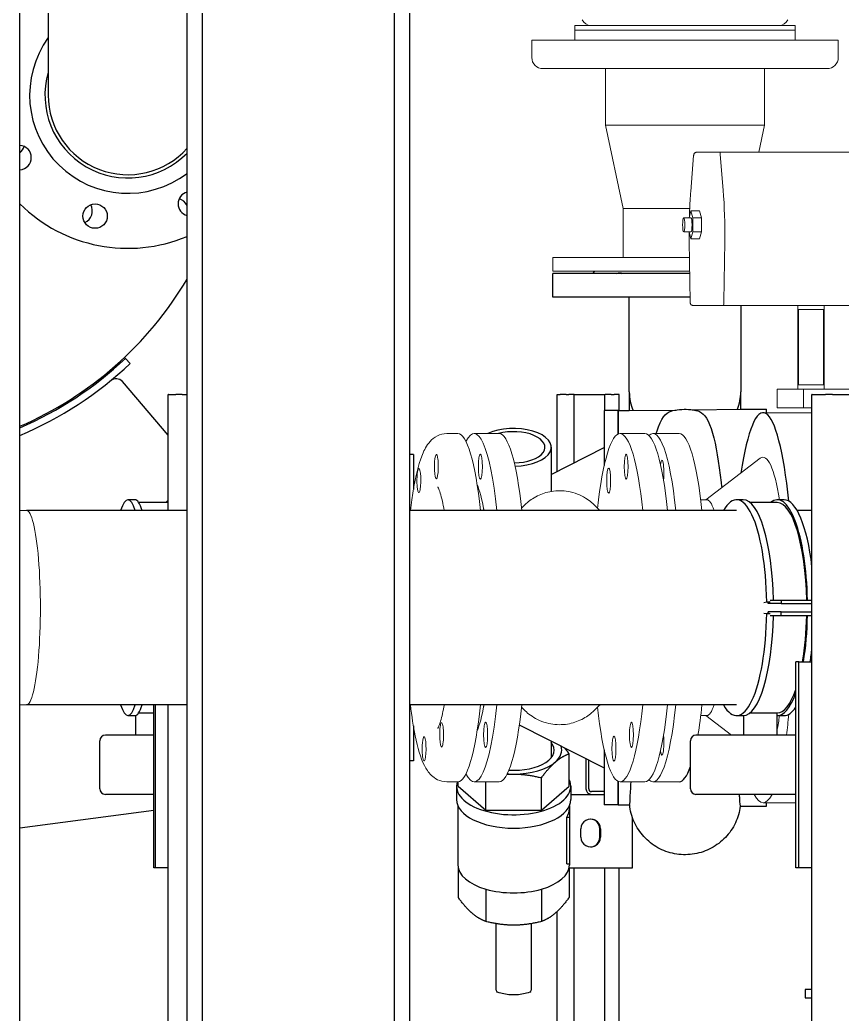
# Model space of a CAD drawing. Header units: millimetres. Extents: x 0 to 157650, y 0 to 89100.
# Drawn here: x 42917 to 43507, y 55572 to 56286 of the extents above; entities that cross this region are included whole.
import ezdxf

# ---------------------------------------------------------------- set-up
doc = ezdxf.new("R2010")
doc.units = ezdxf.units.MM
doc.header["$LTSCALE"] = 150
doc.layers.add('P_Biomass (BM)', color=150, linetype='Continuous', lineweight=18, true_color=0x007fff)
doc.layers.add('Visible', color=7, linetype='Continuous', lineweight=25)

msp = doc.modelspace()

# ---------------------------------------------------------------- linework, layer by layer
at = {"layer": 'P_Biomass (BM)'}
for p, q in [((43473.52, 56281.88), (43315.52, 56281.88)), ((43315.52, 56278.38), (43315.52, 56281.88)), ((43473.52, 56278.38), (43473.52, 56281.88)), ((43315.52, 56278.38), (43473.52, 56278.38)), ((43315.52, 56278.38), (43315.52, 56271.38)), ((43473.52, 56278.38), (43315.52, 56278.38)), ((43473.52, 56278.38), (43473.52, 56271.38)), ((43284.52, 56271.38), (43504.52, 56271.38)), ((43284.52, 56271.38), (43284.52, 56258.88)), ((43504.52, 56271.38), (43504.52, 56258.88)), ((43292.52, 56250.88), (43496.52, 56250.88)), ((43337.37, 56250.88), (43337.37, 56210.38)), ((43451.67, 56250.88), (43451.67, 56210.38)), ((43337.37, 56210.38), (43451.67, 56210.38)), ((43350.07, 56150.38), (43337.37, 56210.38)), ((43447.54, 56190.88), (43451.67, 56210.38)), ((43400.72, 56188.5), (43398.64, 56162.79)), ((43410.94, 56190.88), (43402.86, 56190.88)), ((43419.44, 56190.88), (43410.94, 56190.88)), ((43647.35, 56190.88), (43419.44, 56190.88)), ((43421.94, 56163.55), (43419.86, 56189.25)), ((43421.94, 56163.55), (43419.86, 56189.25)), ((43350.07, 56150.38), (43397.87, 56150.38)), ((43350.07, 56150.38), (43350.07, 56115.38)), ((43398.8, 56148.73), (43397.43, 56143.7)), ((43404.93, 56148.73), (43398.8, 56148.73)), ((43400.17, 56143.7), (43398.8, 56148.73)), ((43404.93, 56148.73), (43406.3, 56143.7)), ((43398.8, 56143.68), (43393.57, 56143.68)), ((43397.43, 56143.7), (43397.43, 56143.68)), ((43406.3, 56143.7), (43400.17, 56143.7)), ((43400.17, 56133.66), (43400.17, 56143.7)), ((43406.3, 56143.7), (43406.3, 56133.66)), ((43398.8, 56133.68), (43393.57, 56133.68)), ((43397.43, 56133.68), (43397.43, 56133.66)), ((43397.43, 56133.66), (43398.8, 56128.64)), ((43398.8, 56128.64), (43400.17, 56133.66)), ((43406.3, 56133.66), (43400.17, 56133.66)), ((43406.3, 56133.66), (43404.93, 56128.64)), ((43397.54, 56126.9), (43398.16, 56083.76)), ((43404.93, 56128.64), (43398.8, 56128.64)), ((43422.44, 56083.61), (43423.07, 56126.74)), ((43422.44, 56083.61), (43423.07, 56126.74)), ((43397.71, 56115.38), (43299.52, 56115.38)), ((43299.52, 56115.38), (43299.52, 56105.38)), ((43299.52, 56105.38), (43397.85, 56105.38)), ((43400.32, 56080.88), (43413.48, 56080.88)), ((43421.97, 56080.88), (43413.48, 56080.88)), ((43421.97, 56080.88), (43491.49, 56080.88)), ((43475.46, 56080.88), (43475.46, 56020.88)), ((43475.93, 56023.88), (43475.93, 56077.88)), ((43475.93, 56077.88), (43493.89, 56077.88)), ((43494.37, 56080.88), (43491.49, 56080.88)), ((43493.89, 56077.88), (43493.89, 56023.88)), ((43494.37, 56080.88), (43494.37, 56020.88)), ((43583.24, 56080.88), (43494.37, 56080.88)), ((43493.89, 56023.88), (43475.93, 56023.88)), ((43460.65, 56020.88), (43479.55, 56020.88)), ((43460.65, 56007.38), (43460.65, 56020.88)), ((43598.06, 56020.88), (43479.55, 56020.88)), ((43479.55, 56020.88), (43479.55, 56007.38)), ((43583.24, 56020.88), (43494.37, 56020.88)), ((43450.6, 56003.88), (43485.67, 56003.88)), ((43460.65, 56007.38), (43479.55, 56007.38)), ((43479.55, 56007.38), (43485.67, 56007.38)), ((43231.37, 55988.88), (43223.47, 55988.88)), ((43261, 55988.88), (43243.22, 55988.88)), ((43365.67, 55988.88), (43347.9, 55988.88)), ((43371.6, 55988.88), (43390.36, 55988.88)), ((43409.38, 55941.38), (43448.58, 55971.12)), ((43405.81, 55941.38), (43410.11, 55941.38)), ((42921.77, 55933.73), (42917.03, 55933.73)), ((42921.77, 55794.03), (42917.03, 55794.03)), ((43405.81, 55786.38), (43410.11, 55786.38)), ((43409.38, 55786.38), (43427.84, 55772.38)), ((43231.37, 55738.88), (43223.47, 55738.88)), ((43261, 55738.88), (43243.22, 55738.88)), ((43365.67, 55738.88), (43347.9, 55738.88)), ((43371.6, 55738.88), (43390.36, 55738.88)), ((43450.6, 55723.88), (43474.07, 55723.88))]:
    msp.add_line(p, q, dxfattribs=at)
for centre, radius, start, end in [((43327.02, 56288.88), 7, 205.37693, 270), ((43462.02, 56288.88), 7, 270, 334.62307), ((43292.52, 56258.88), 8, 180, 270), ((43496.52, 56258.88), 8, 270, 0)]:
    msp.add_arc(centre, radius, start, end, dxfattribs=at)
for centre, major_axis, ratio, start_param, end_param in [((43419.44, 56187.88), (0, 3), 0.157549, 5.187765, 6.283185), ((43419.44, 56187.88), (0, 3), 0.157549, 5.187765, 6.283185), ((43412.56, 56132.88), (0, 67), 0.157549, 4.62067, 5.187765), ((43412.56, 56132.88), (0, 67), 0.157549, 4.62067, 5.187765), ((43398.8, 56138.68), (0, 5), 0.157549, 3.141593, 6.283185), ((43421.97, 56083.88), (0, -3), 0.157549, 0, 1.479077), ((43421.97, 56083.88), (0, -3), 0.157549, 0, 1.479077), ((43243.22, 55863.88), (0, 125), 0.157549, 5.305327, 6.588781), ((43231.37, 55863.88), (0, 125), 0.157549, 5.305327, 6.283185), ((43261, 55863.88), (0, 125), 0.157549, 5.305327, 6.283185), ((43347.9, 55863.88), (0, 125), 0.157549, 5.305327, 7.246652), ((43365.67, 55863.88), (0, 125), 0.157549, 5.305327, 6.283185), ((43371.6, 55863.88), (0, 125), 0.157549, 5.305327, 6.434189), ((43390.36, 55863.88), (0, 125), 0.157549, 5.305327, 6.283185), ((43450.6, 55863.88), (0, 108), 0.157549, 5.512728, 6.402149), ((43216.01, 55965.12), (0, -8.75), 0.157549, 3.306613, 8.72255), ((43377.93, 55960.89), (0, 9), 0.157549, 4.07331, 7.141273), ((43203.45, 55955.17), (0, 8.75), 0.157549, 0.950419, 6.366356), ((43240.26, 55863.88), (0, 94), 0.157549, 5.550058, 5.936176), ((43410.11, 55863.88), (0, 77.5), 0.157549, 5.835128, 6.283185), ((42921.77, 55863.88), (0, -69.85), 0.142852, 0, 3.141593), ((43243.22, 55863.88), (0, 83), 0.157549, 5.712565, 5.747448), ((43231.37, 55863.88), (0, -125), 0.157549, 0, 0.977858), ((43243.22, 55863.88), (0, -125), 0.157549, 5.97759, 7.261044), ((43240.26, 55863.88), (0, -94), 0.157549, 0.347009, 0.733128), ((43243.22, 55863.88), (0, 83), 0.157549, 3.67733, 3.712213), ((43261, 55863.88), (0, -125), 0.157549, 0, 0.977858), ((43347.9, 55863.88), (0, -125), 0.157549, 5.319719, 7.261044), ((43365.67, 55863.88), (0, -125), 0.157549, 0, 0.977858), ((43371.6, 55863.88), (0, -125), 0.157549, 6.132181, 7.261044), ((43390.36, 55863.88), (0, -125), 0.157549, 0.749543, 0.977858), ((43410.11, 55863.88), (0, -77.5), 0.157549, 0, 0.448058), ((43219.79, 55772.59), (0, -8.75), 0.157549, 0.950419, 6.366356), ((43450.6, 55863.88), (0, -108), 0.157549, 0.62508, 0.770457), ((43450.6, 55863.88), (0, -140), 0.157549, 0.858503, 0.99271), ((43207.23, 55762.65), (0, 8.75), 0.157549, 3.306613, 8.72255), ((43377.93, 55766.87), (0, -9), 0.157549, 5.425097, 8.49306), ((43450.6, 55863.88), (0, -140), 0.157549, 5.989359, 6.577011)]:
    msp.add_ellipse(centre, major_axis=major_axis, ratio=ratio, start_param=start_param, end_param=end_param, dxfattribs=at)
for centre, major_axis in [((43393.57, 56138.68), (0, 5)), ((43247.61, 55965.12), (0, -9)), ((43352.29, 55965.12), (0, -9)), ((43339.72, 55955.17), (0, -9)), ((43251.39, 55772.59), (0, 9)), ((43356.07, 55772.59), (0, 9)), ((43343.51, 55762.65), (0, 9))]:
    msp.add_ellipse(centre, major_axis=major_axis, ratio=0.157549, dxfattribs=at)
for points, knots in [([(43402.86, 56190.88), (43402.64, 56190.88), (43402.42, 56190.84), (43402.03, 56190.72), (43401.86, 56190.63), (43401.54, 56190.41), (43401.41, 56190.29), (43401.18, 56190.02), (43401.1, 56189.89), (43400.95, 56189.61), (43400.91, 56189.48), (43400.84, 56189.24), (43400.81, 56189.14), (43400.77, 56188.94), (43400.76, 56188.84), (43400.74, 56188.67), (43400.73, 56188.58), (43400.72, 56188.5)], [1.570796, 1.570796, 1.570796, 1.570796, 1.621361, 1.621361, 1.676962, 1.676962, 1.749398, 1.749398, 1.858397, 1.858397, 2.034574, 2.034574, 2.253658, 2.253658, 2.472742, 2.472742, 2.666217, 2.666217, 2.666217, 2.666217]), ([(43398.64, 56162.79), (43398.46, 56160.59), (43398.3, 56158.33), (43398.02, 56153.71), (43397.91, 56151.34), (43397.75, 56147.49), (43397.7, 56146.02), (43397.66, 56144.54)], [2.6662171, 2.6662171, 2.6662171, 2.6662171, 2.779636, 2.779636, 2.8930549, 2.8930549, 2.9621048, 2.9621048, 2.9621048, 2.9621048]), ([(43398.16, 56083.76), (43398.17, 56083.63), (43398.17, 56083.5), (43398.19, 56083.25), (43398.2, 56083.12), (43398.23, 56082.87), (43398.25, 56082.74), (43398.32, 56082.45), (43398.35, 56082.29), (43398.54, 56081.92), (43398.6, 56081.82), (43398.76, 56081.61), (43398.84, 56081.52), (43399.03, 56081.34), (43399.13, 56081.26), (43399.43, 56081.07), (43399.67, 56080.97), (43400.07, 56080.89), (43400.2, 56080.88), (43400.32, 56080.88)], [3.233312, 3.233312, 3.233312, 3.233312, 3.529127, 3.529127, 3.824943, 3.824943, 4.120758, 4.120758, 4.416574, 4.416574, 4.507301, 4.507301, 4.569722, 4.569722, 4.614325, 4.614325, 4.683613, 4.683613, 4.712389, 4.712389, 4.712389, 4.712389]), ([(43223.47, 55988.88), (43221.02, 55988.88), (43218.63, 55988.22), (43214.41, 55986.12), (43212.76, 55984.65), (43208.83, 55980.27), (43207.37, 55977.29), (43202.63, 55965.75), (43200.31, 55954.91), (43198.02, 55938.8), (43197.69, 55936.3), (43197.39, 55933.73)], [3.8028951, 3.8028951, 3.8028951, 3.8028951, 3.881164, 3.881164, 3.9766797, 3.9766797, 4.1692631, 4.1692631, 4.6402685, 4.6402685, 4.7232941, 4.7232941, 4.7232941, 4.7232941]), ([(43215.78, 55973.75), (43215.79, 55973.75), (43215.79, 55973.75), (43215.95, 55973.91), (43216.11, 55973.9), (43216.42, 55973.57), (43216.55, 55973.27), (43216.75, 55972.54), (43216.83, 55972.19), (43216.9, 55971.8)], [-2.3553859, -2.3553859, -2.3553859, -2.3553859, -2.3490312, -2.3490312, -2.0439715, -2.0439715, -1.7543596, -1.7543596, -1.56067, -1.56067, -1.56067, -1.56067]), ([(43202.32, 55960.26), (43202.33, 55960.27), (43202.33, 55960.29), (43202.42, 55961.09), (43202.55, 55961.78), (43202.8, 55962.87), (43202.93, 55963.27), (43203.15, 55963.72), (43203.24, 55963.84), (43203.33, 55963.89)], [-2.3553852, -2.3553852, -2.3553852, -2.3553852, -2.3488819, -2.3488819, -2.0438878, -2.0438878, -1.7543331, -1.7543331, -1.56067, -1.56067, -1.56067, -1.56067]), ([(43221.67, 55933.73), (43221.24, 55936.13), (43220.8, 55938.33), (43219.31, 55944.81), (43218.17, 55948.18), (43217.19, 55950.28), (43217, 55950.6), (43216.96, 55950.65), (43216.96, 55950.66), (43216.96, 55950.66)], [3.0794929, 3.0794929, 3.0794929, 3.0794929, 3.2003899, 3.2003899, 3.4766791, 3.4766791, 3.570263, 3.570263, 3.578926, 3.578926, 3.578926, 3.578926]), ([(43331.25, 55935.72), (43329.53, 55937.64), (43327.32, 55939.77), (43321.1, 55943.94), (43316.99, 55945.95), (43308.34, 55947.88), (43304.17, 55948.1), (43296.39, 55947.16), (43292.82, 55946.07), (43286.31, 55943.12), (43283.56, 55941.21), (43279.9, 55938.11), (43278.68, 55936.88), (43277.64, 55935.72)], [2.0571036, 2.0571036, 2.0571036, 2.0571036, 2.1271017, 2.1271017, 2.1970997, 2.1970997, 2.2511001, 2.2511001, 2.3034271, 2.3034271, 2.3646688, 2.3646688, 2.4070939, 2.4070939, 2.4070939, 2.4070939]), ([(43331.25, 55935.72), (43331.47, 55935.46), (43331.76, 55935.17), (43332.5, 55934.5), (43332.96, 55934.13), (43333.54, 55933.75), (43333.55, 55933.74), (43333.56, 55933.73)], [2.05710363, 2.05710363, 2.05710363, 2.05710363, 2.09210266, 2.09210266, 2.12710168, 2.12710168, 2.12776761, 2.12776761, 2.12776761, 2.12776761]), ([(43197.39, 55794.03), (43198.37, 55785.86), (43199.52, 55778.45), (43202.63, 55763.25), (43204.55, 55756.34), (43208.71, 55748.12), (43210.11, 55745.8), (43213.63, 55742.4), (43215.07, 55741.28), (43218.79, 55739.49), (43221.11, 55738.88), (43223.47, 55738.88)], [6.0240887, 6.0240887, 6.0240887, 6.0240887, 6.2880468, 6.2880468, 6.6425206, 6.6425206, 6.7935042, 6.7935042, 6.868996, 6.868996, 6.9444877, 6.9444877, 6.9444877, 6.9444877]), ([(43216.96, 55777.1), (43216.96, 55777.1), (43217.05, 55777.24), (43217.52, 55778.14), (43218.12, 55779.52), (43219.61, 55784.19), (43220.55, 55788.04), (43221.51, 55793.13), (43221.59, 55793.58), (43221.67, 55794.03)], [0.8852715, 0.8852715, 0.8852715, 0.8852715, 0.951519, 0.951519, 1.1194839, 1.1194839, 1.361812, 1.361812, 1.3847046, 1.3847046, 1.3847046, 1.3847046]), ([(43277.64, 55792.05), (43279.36, 55790.12), (43281.57, 55787.99), (43287.79, 55783.82), (43291.9, 55781.81), (43300.55, 55779.89), (43304.72, 55779.66), (43312.5, 55780.6), (43316.08, 55781.69), (43322.59, 55784.64), (43325.34, 55786.56), (43328.99, 55789.65), (43330.21, 55790.88), (43331.25, 55792.05)], [5.1986963, 5.1986963, 5.1986963, 5.1986963, 5.2686943, 5.2686943, 5.3386924, 5.3386924, 5.3926928, 5.3926928, 5.4450197, 5.4450197, 5.5062614, 5.5062614, 5.5486866, 5.5486866, 5.5486866, 5.5486866]), ([(43333.56, 55794.03), (43333.55, 55794.02), (43333.54, 55794.02), (43332.96, 55793.63), (43332.5, 55793.26), (43331.76, 55792.59), (43331.47, 55792.3), (43331.25, 55792.05)], [5.47802258, 5.47802258, 5.47802258, 5.47802258, 5.4786885, 5.4786885, 5.51368753, 5.51368753, 5.54868656, 5.54868656, 5.54868656, 5.54868656]), ([(43220.92, 55767.51), (43220.91, 55767.49), (43220.91, 55767.47), (43220.82, 55766.67), (43220.73, 55765.98), (43220.49, 55764.89), (43220.35, 55764.49), (43220.11, 55764.04), (43220, 55763.92), (43219.91, 55763.87)], [-2.3553852, -2.3553852, -2.3553852, -2.3553852, -2.3488819, -2.3488819, -2.0438878, -2.0438878, -1.7543331, -1.7543331, -1.56067, -1.56067, -1.56067, -1.56067]), ([(43207.46, 55754.01), (43207.45, 55754.01), (43207.45, 55754.01), (43207.3, 55753.85), (43207.16, 55753.86), (43206.87, 55754.19), (43206.73, 55754.49), (43206.5, 55755.22), (43206.41, 55755.57), (43206.34, 55755.97)], [-2.3553859, -2.3553859, -2.3553859, -2.3553859, -2.3490312, -2.3490312, -2.0439715, -2.0439715, -1.7543596, -1.7543596, -1.56067, -1.56067, -1.56067, -1.56067])]:
    msp.add_open_spline(points, degree=3, knots=knots, dxfattribs=at)
for points in [[(43397.5, 56133.42), (43397.49, 56131.25), (43397.51, 56129.07), (43397.54, 56126.9)], [(43277.17, 55935.22), (43277.35, 55935.4), (43277.51, 55935.56), (43277.64, 55935.72)], [(43277.64, 55792.05), (43277.51, 55792.2), (43277.35, 55792.36), (43277.17, 55792.55)]]:
    msp.add_open_spline(points, degree=3, dxfattribs=at)
at = {"layer": 'Visible', "color": 9, "true_color": 0xc0c0c0}
for p, q in [((42917.03, 55408.88), (42917.03, 57508.88)), ((42937.37, 56383.88), (42937.37, 56231.88)), ((43397.87, 56103.88), (43299.52, 56103.88)), ((43299.52, 56086.88), (43299.52, 56103.88)), ((43329.52, 56105.38), (43328.02, 56103.88)), ((43398.12, 56086.88), (43299.52, 56086.88)), ((43354.52, 56018.75), (43354.52, 56086.88)), ((43434.52, 56080.88), (43434.52, 56018.75)), ((43354.52, 56018.75), (43354.52, 56005.38)), ((43434.52, 56006.38), (43434.52, 56018.75)), ((43336.52, 56005.38), (43336.52, 55965.9)), ((43346.52, 56005.38), (43336.52, 56005.38)), ((43346.52, 55988.57), (43346.52, 56005.38)), ((43346.52, 56005.38), (43354.52, 56005.38)), ((43346.52, 56005.38), (43346.52, 55988.57)), ((43354.52, 56005.38), (43388.12, 56005.8)), ((43399.93, 56005.95), (43434.52, 56006.38)), ((43434.52, 56006.38), (43453.02, 56006.38)), ((43453.02, 56003.88), (43453.02, 56006.38)), ((43199.52, 55973.88), (43197.03, 55973.88)), ((43199.52, 55973.88), (43199.52, 55948.65)), ((43298.52, 55979.06), (43298.52, 55947.38)), ((43298.52, 55959.6), (43336.52, 55978.88)), ((43199.52, 55779.11), (43199.52, 55753.88)), ((43275.57, 55779.81), (43336.52, 55748.88)), ((43298.52, 55768.16), (43298.52, 55756.31)), ((43336.52, 55761.86), (43336.52, 55722.38)), ((43199.52, 55753.88), (43197.03, 55753.88)), ((43311.35, 55735.71), (43311.35, 55759.02)), ((43231.68, 55735.71), (43231.68, 55738.9)), ((43251.6, 55718.46), (43251.6, 55738.88)), ((43291.44, 55718.46), (43291.44, 55741.77)), ((43346.52, 55722.38), (43346.52, 55739.19)), ((43346.52, 55739.19), (43346.52, 55722.38)), ((43230.52, 55735.71), (43230.52, 55726.1)), ((43231.68, 55735.71), (43251.6, 55718.46)), ((43291.44, 55718.46), (43311.35, 55735.71)), ((43312.52, 55735.71), (43312.52, 55726.1)), ((43231.52, 55721.6), (43231.52, 55679.16)), ((43251.6, 55718.46), (43291.44, 55718.46)), ((43311.52, 55721.6), (43311.52, 55719.64)), ((43311.52, 55719.64), (43311.52, 55713.56)), ((43346.52, 55722.38), (43336.52, 55722.38)), ((43346.52, 55722.38), (43354.52, 55722.38)), ((43354.52, 55722.38), (43354.77, 55722.38)), ((43434.14, 55721.39), (43434.52, 55721.38)), ((43434.52, 55721.38), (43453.02, 55721.38)), ((43453.02, 55721.38), (43453.02, 55723.88)), ((43309.62, 55680), (43309.62, 55713.56)), ((43309.62, 55713.56), (43311.52, 55713.56)), ((43311.52, 55713.56), (43311.52, 55680)), ((43231.68, 55677.35), (43231.68, 55655.85)), ((43309.62, 55680), (43311.52, 55680)), ((43311.35, 55677.35), (43311.35, 55655.85)), ((43311.52, 55680), (43311.52, 55679.16)), ((43251.6, 55661.81), (43251.6, 55638.6)), ((43291.44, 55661.81), (43291.44, 55638.6)), ((43259.02, 55589.22), (43259.02, 55637.02)), ((43284.02, 55637.02), (43284.02, 55589.22)), ((43480.77, 55589.88), (43480.77, 55583.88)), ((43485.67, 55589.88), (43480.77, 55589.88)), ((43480.77, 55583.88), (43485.67, 55583.88))]:
    msp.add_line(p, q, dxfattribs=at)
at = {"layer": 'Visible'}
for p, q in [((43037.03, 55418.88), (43037.03, 57508.88)), ((43048.03, 55418.88), (43048.03, 57508.88)), ((43186.03, 55418.88), (43186.03, 57508.88)), ((43197.03, 55418.88), (43197.03, 57508.88)), ((42992.8, 56042.87), (42992.11, 56043.59)), ((42996.23, 56039.23), (42992.8, 56042.87)), ((43023.56, 55987.7), (42990.59, 56026.17)), ((43023.61, 56016.88), (43023.56, 56016.88)), ((43023.56, 55933.73), (43023.56, 56016.88)), ((43023.61, 56016.88), (43029.05, 56016.88)), ((43033.63, 56016.88), (43029.05, 56016.88)), ((43033.63, 56016.88), (43037.03, 56016.88)), ((43302.86, 56016.88), (43302.85, 56016.88)), ((43302.85, 55961.8), (43302.85, 56016.88)), ((43302.86, 56016.88), (43304.91, 56016.88)), ((43309.14, 56016.88), (43304.91, 56016.88)), ((43309.14, 56016.88), (43311.24, 56016.88)), ((43315, 56016.88), (43311.24, 56016.88)), ((43315, 56016.88), (43337.04, 56016.88)), ((43315, 55967.96), (43315, 56016.88)), ((43337.04, 56016.88), (43337.25, 56016.88)), ((43337.04, 56005.38), (43337.04, 56016.88)), ((43341.48, 56016.88), (43337.25, 56016.88)), ((43341.48, 56016.88), (43343.58, 56016.88)), ((43347.34, 56016.88), (43343.58, 56016.88)), ((43347.34, 56005.38), (43347.34, 56016.88)), ((43485.83, 56016.88), (43485.67, 56016.88)), ((43485.67, 55416.88), (43485.67, 56016.88)), ((43485.83, 56016.88), (43495.49, 56016.88)), ((43500.45, 56016.88), (43495.49, 56016.88)), ((43500.45, 56016.88), (43533.57, 56016.88)), ((42999.55, 55941.38), (42994.61, 55941.38)), ((43023.56, 55939.38), (43002.31, 55939.38)), ((43436.31, 55941.38), (43431.51, 55941.38)), ((43460.79, 55939.38), (43441.21, 55939.38)), ((43465.59, 55941.38), (43460.79, 55941.38)), ((43037.03, 55933.73), (42921.77, 55933.73)), ((43431.51, 55933.73), (43197.03, 55933.73)), ((43485.67, 55933.73), (43474.99, 55933.73)), ((43451.04, 55867.71), (43453.18, 55868.13)), ((43453.18, 55868.13), (43455.58, 55868.13)), ((43455.02, 55868.02), (43454.32, 55867.88)), ((43463.59, 55866.88), (43454.34, 55866.88)), ((43455.56, 55869.38), (43463.59, 55869.38)), ((43463.59, 55869.38), (43463.59, 55866.88)), ((43463.59, 55869.38), (43485.67, 55869.38)), ((43463.59, 55866.88), (43485.67, 55866.88)), ((43451.04, 55860.05), (43453.18, 55859.63)), ((43455.02, 55859.74), (43454.32, 55859.88)), ((43463.59, 55860.88), (43454.34, 55860.88)), ((43463.59, 55858.38), (43463.59, 55860.88)), ((43463.59, 55860.88), (43485.67, 55860.88)), ((43453.18, 55859.63), (43455.58, 55859.63)), ((43455.56, 55858.38), (43463.59, 55858.38)), ((43463.59, 55858.38), (43485.67, 55858.38)), ((43476.31, 55825.13), (43474.07, 55825.13)), ((43474.07, 55677.13), (43474.07, 55825.13)), ((43476.31, 55825.13), (43485.67, 55825.13)), ((43476.31, 55677.13), (43476.31, 55825.13)), ((43037.03, 55794.03), (42921.77, 55794.03)), ((43002.31, 55788.38), (43013.08, 55788.38)), ((43013.08, 55677.13), (43013.08, 55794.03)), ((43014.34, 55677.13), (43014.34, 55794.03)), ((43023.56, 55416.88), (43023.56, 55794.03)), ((43431.51, 55794.03), (43197.03, 55794.03)), ((43441.21, 55788.38), (43460.55, 55788.38)), ((43460.55, 55788.38), (43460.55, 55772.38)), ((43460.55, 55788.38), (43460.79, 55788.38)), ((42994.61, 55786.38), (42999.55, 55786.38)), ((43000.14, 55786.47), (43000.14, 55772.38)), ((43431.51, 55786.38), (43436.31, 55786.38)), ((43436.55, 55786.39), (43436.55, 55772.38)), ((43460.79, 55786.38), (43465.59, 55786.38)), ((42974.46, 55733.88), (42974.46, 55768.38)), ((43013.08, 55772.38), (42978.41, 55772.38)), ((43398.48, 55733.88), (43398.48, 55768.38)), ((43474.07, 55772.38), (43402.32, 55772.38)), ((43323.43, 55755.52), (43323.43, 55733.88)), ((43325.42, 55733.88), (43325.42, 55754.51)), ((43336.52, 55731.88), (43327.42, 55731.88)), ((43013.08, 55729.88), (42978.41, 55729.88)), ((43312.52, 55729.88), (43327.42, 55729.88)), ((43327.42, 55729.88), (43336.52, 55729.88)), ((43474.07, 55729.88), (43402.32, 55729.88)), ((42917.03, 55705.93), (43013.08, 55718.57)), ((43356.78, 55677.13), (43356.78, 55713.21)), ((43319.85, 55699.13), (43319.85, 55705.13)), ((43333.35, 55699.13), (43333.35, 55705.13)), ((43333.82, 55705.13), (43333.82, 55699.13)), ((43014.34, 55677.13), (43013.08, 55677.13)), ((43023.56, 55677.13), (43014.34, 55677.13)), ((43311.35, 55677.13), (43356.78, 55677.13)), ((43315, 55416.88), (43315, 55677.13)), ((43337.04, 55416.88), (43337.04, 55677.13)), ((43347.34, 55416.88), (43347.34, 55677.13)), ((43476.31, 55677.13), (43474.07, 55677.13)), ((43485.67, 55677.13), (43476.31, 55677.13)), ((43302.85, 55416.88), (43302.85, 55645.88))]:
    msp.add_line(p, q, dxfattribs=at)
at = {"layer": 'Visible', "color": 9, "true_color": 0xc0c0c0}
msp.add_circle((42971.04, 56145), 8.75, dxfattribs=at)
for centre, radius, start, end in [((42994.52, 56231.88), 70.5, 144.15834, 307.08818), ((42994.52, 56231.88), 59.5, 163.84329, 315.60473), ((42994.52, 56231.88), 57.15, 180, 318.06572), ((42994.52, 56231.88), 57.15, 180, 318.06572), ((42916.48, 56187.04), 8.75, 273.60174, 86.39826), ((43039.36, 56153.85), 8.75, 105.40438, 254.59562), ((42994.52, 56231.88), 110, 225.21785, 292.73665), ((43260.52, 55589.22), 1.5, 180, 250.62883), ((43282.52, 55589.22), 1.5, 289.37117, 0)]:
    msp.add_arc(centre, radius, start, end, dxfattribs=at)
at = {"layer": 'Visible'}
for centre, radius, start, end in [((42911.37, 56197.44), 9, 308.99865, 344.50878), ((42960.08, 56148.73), 9, 292.87281, 29.50878), ((43028.96, 56148.73), 9, 26.23275, 74.50878), ((42814.27, 56231.88), 259, 293.37668, 329.32723), ((42814.27, 56231.88), 260, 293.28146, 313.36659), ((42814.27, 56231.88), 260, 293.28146, 313.36659), ((42814.27, 56231.88), 265, 292.81711, 313.36659), ((42986.03, 56022.27), 6, 40.60129, 129.33265)]:
    msp.add_arc(centre, radius, start, end, dxfattribs=at)
at = {"layer": 'Visible', "color": 9, "true_color": 0xc0c0c0}
for centre, major_axis, ratio, start_param, end_param in [((43394.52, 56018.75), (-40, 0), 0.92388, 0, 0.369074), ((43394.52, 56018.75), (40, 0), 0.92388, 5.94117, 6.283185), ((43271.52, 55979.06), (27, 0), 0.5, 4.746862, 8.610391), ((43271.52, 55979.06), (22.42, 0), 0.5, 4.730676, 8.357723), ((43271.52, 55761.69), (29.07, 0), 0.5, 4.593972, 6.662625), ((43271.52, 55761.69), (34.5, 0), 0.5, 5.759587, 6.453355), ((43271.52, 55761.69), (-34.5, 0), 0.5, 1.570796, 2.617994), ((43271.52, 55735.71), (41, 0), 0.5, 2.986249, 6.521919), ((43271.52, 55761.69), (-34.5, 0), 0.5, 1.436034, 1.570796), ((43271.52, 55726.1), (41, 0), 0.5, 3.141593, 6.283185), ((43271.52, 55719.64), (40, 0), 0.5, 5.97409, 6.283185), ((43271.52, 55679.16), (-40, 0), 0.5, 0, 3.141593)]:
    msp.add_ellipse(centre, major_axis=major_axis, ratio=ratio, start_param=start_param, end_param=end_param, dxfattribs=at)
at = {"layer": 'Visible'}
for centre, major_axis, ratio, start_param, end_param in [((43450.6, 55863.88), (0, 140), 0.157549, 5.290475, 7.091863), ((42994.61, 55863.88), (0, 77.5), 0.157549, 5.835128, 6.731243), ((42999.55, 55863.88), (0, 77.5), 0.157549, 5.835128, 6.283185), ((43024.73, 55863.88), (0, 77.5), 0.157549, 0.095981, 0.227676), ((43431.51, 55863.88), (0, 77.5), 0.27999, 4.767204, 6.731243), ((43436.31, 55863.88), (0, 77.5), 0.27999, 4.783416, 6.283185), ((43460.79, 55863.88), (0, 77.5), 0.27999, 4.783416, 6.510861), ((43460.79, 55863.88), (0, 75.5), 0.27999, 4.785301, 6.283185), ((43465.59, 55863.88), (0, 77.5), 0.27999, 5.101406, 6.283185), ((43433.91, 55863.88), (0, 73), 0.27999, 4.753496, 4.767204), ((43433.91, 55863.88), (0, -73), 0.27999, 1.515981, 1.529689), ((43431.51, 55863.88), (0, -77.5), 0.27999, 5.835128, 7.799166), ((43436.31, 55863.88), (0, -77.5), 0.27999, 0, 1.499769), ((43460.79, 55863.88), (0, -75.5), 0.27999, 1.031835, 1.497884), ((43460.79, 55863.88), (0, -77.5), 0.27999, 1.047198, 1.499769), ((43465.59, 55863.88), (0, -77.5), 0.27999, 1.047198, 1.181779), ((43460.79, 55863.88), (0, -77.5), 0.27999, 6.272123, 6.941661), ((43460.79, 55863.88), (0, -75.5), 0.27999, 0, 0.679137), ((42994.61, 55863.88), (0, -77.5), 0.157549, 5.835128, 6.731243), ((42999.55, 55863.88), (0, -77.5), 0.157549, 0, 0.448058), ((43465.59, 55863.88), (0, -77.5), 0.27999, 0, 0.401398), ((42978.41, 55768.38), (0, 4), 0.987511, 0, 1.570796), ((43402.32, 55768.38), (0, 4), 0.960003, 0, 1.570796), ((43390.36, 55863.88), (0, -125), 0.157549, 0, 0.424763), ((42978.41, 55733.88), (0, -4), 0.987511, 4.712389, 6.283185), ((43327.42, 55733.88), (0, -4), 0.998237, 4.712389, 6.283185), ((43327.42, 55733.88), (0, -2), 0.998237, 4.712389, 6.283185), ((43402.32, 55733.88), (0, -4), 0.960003, 4.712389, 6.283185), ((43326.83, 55705.13), (0, 7), 0.998237, 4.712389, 7.853982), ((43326.36, 55705.13), (0, 7), 0.998237, 4.712389, 6.249205), ((43326.83, 55699.13), (0, -7), 0.998237, 4.712389, 7.853982), ((43326.36, 55699.13), (0, -7), 0.998237, 0.033981, 1.570796)]:
    msp.add_ellipse(centre, major_axis=major_axis, ratio=ratio, start_param=start_param, end_param=end_param, dxfattribs=at)
at = {"layer": 'Visible', "color": 9, "true_color": 0xc0c0c0}
for points, knots in [([(43345.57, 56103.88), (43346.39, 56104.21), (43347.19, 56104.38), (43348.51, 56104.38), (43349.08, 56104.21), (43349.51, 56103.88)], [1.5180561, 1.5180561, 1.5180561, 1.5180561, 1.798971, 1.798971, 2.0798859, 2.0798859, 2.0798859, 2.0798859]), ([(43373.89, 55988.88), (43374.02, 55989.33), (43374.15, 55989.78), (43377.3, 56000.25), (43380.65, 56003.73), (43384.92, 56005.14), (43385.31, 56005.25), (43385.7, 56005.34)], [43.447831, 43.447831, 43.447831, 43.447831, 43.737682, 43.737682, 50.422823, 50.422823, 51.079616, 51.079616, 51.079616, 51.079616]), ([(43385.7, 56005.34), (43389.93, 56006.29), (43394.38, 56006.55), (43399.92, 56005.97), (43401.14, 56005.78), (43402.35, 56005.54)], [0, 0, 0, 0, 1.300676, 1.300676, 1.670781, 1.670781, 1.670781, 1.670781]), ([(43402.35, 56005.54), (43403.27, 56005.36), (43404.17, 56005.08), (43408.55, 56002.94), (43411.56, 55998.85), (43416.84, 55980.36), (43418.77, 55968.31), (43420.61, 55952.53), (43420.75, 55951.33), (43420.88, 55950.11)], [1.31658, 1.31658, 1.31658, 1.31658, 1.946158, 1.946158, 4.497158, 4.497158, 6.829986, 6.829986, 7.020344, 7.020344, 7.020344, 7.020344]), ([(43354.77, 55722.38), (43354.93, 55722.38), (43355.16, 55725.69), (43355.56, 55734.12), (43355.67, 55736.37), (43355.78, 55738.88)], [5.732984, 5.732984, 5.732984, 5.732984, 11.042871, 11.042871, 12.659482, 12.659482, 12.659482, 12.659482]), ([(43433.41, 55729.88), (43433.46, 55728.9), (43433.52, 55728), (43433.8, 55723.33), (43433.99, 55721.39), (43434.14, 55721.39)], [18.052202, 18.052202, 18.052202, 18.052202, 18.408677, 18.408677, 20.091539, 20.091539, 20.091539, 20.091539]), ([(43434.2, 55721.38), (43433.67, 55717.26), (43432.47, 55713.18), (43428.89, 55705.6), (43426.44, 55702.03), (43420.6, 55695.89), (43417.14, 55693.26), (43409.66, 55689.26), (43405.54, 55687.84), (43397.16, 55686.39), (43392.79, 55686.34), (43384.38, 55687.6), (43380.22, 55688.93), (43372.62, 55692.77), (43369.09, 55695.34), (43363.1, 55701.38), (43360.57, 55704.92), (43356.79, 55712.52), (43355.5, 55716.68), (43354.84, 55721.38), (43354.78, 55721.88), (43354.72, 55722.38)], [0.043592, 0.043592, 0.043592, 0.043592, 1.289665, 1.289665, 2.557573, 2.557573, 3.829555, 3.829555, 5.104199, 5.104199, 6.380603, 6.380603, 7.657631, 7.657631, 8.934098, 8.934098, 10.208859, 10.208859, 11.480953, 11.480953, 11.632352, 11.632352, 11.632352, 11.632352]), ([(43283.02, 55587.81), (43281.56, 55587.3), (43280.05, 55586.88), (43276.99, 55586.26), (43275.44, 55586.05), (43272.31, 55585.84), (43270.73, 55585.84), (43267.6, 55586.05), (43266.04, 55586.26), (43262.98, 55586.88), (43261.48, 55587.3), (43260.02, 55587.81)], [5.8975334, 5.8975334, 5.8975334, 5.8975334, 6.0517941, 6.0517941, 6.2060549, 6.2060549, 6.3603157, 6.3603157, 6.5145765, 6.5145765, 6.6688372, 6.6688372, 6.6688372, 6.6688372])]:
    msp.add_open_spline(points, degree=3, knots=knots, dxfattribs=at)
for points, weights in [([(43311.35, 55759.02), (43309.63, 55761.38), (43308.03, 55763.34)], [1.65050105335, 1.68969663453, 1.71685858771]), ([(43291.44, 55741.77), (43296.77, 55749.06), (43301.4, 55753.06)], [1.65050105335, 1.77816775413, 1.77816775413]), ([(43301.4, 55753.06), (43306.02, 55757.07), (43311.35, 55759.02)], [1.77816775413, 1.77816775413, 1.65050105335]), ([(43266.72, 55744.27), (43269.13, 55744.44), (43271.52, 55744.44)], [1.76964494197, 1.77816775413, 1.77816775413]), ([(43271.52, 55744.44), (43280.76, 55744.44), (43291.44, 55741.77)], [1.77816775413, 1.77816775413, 1.65050105335]), ([(43241.64, 55644.55), (43237.02, 55648.55), (43231.68, 55655.85)], [1.77816775413, 1.77816775413, 1.65050105335]), ([(43311.35, 55655.85), (43306.02, 55648.55), (43301.4, 55644.55)], [1.65050105335, 1.77816775413, 1.77816775413]), ([(43251.6, 55638.6), (43246.26, 55640.55), (43241.64, 55644.55)], [1.65050105335, 1.77816775413, 1.77816775413]), ([(43271.52, 55635.93), (43262.27, 55635.93), (43251.6, 55638.6)], [1.77816775413, 1.77816775413, 1.65050105335]), ([(43291.44, 55638.6), (43280.76, 55635.93), (43271.52, 55635.93)], [1.65050105335, 1.77816775413, 1.77816775413]), ([(43301.4, 55644.55), (43296.77, 55640.55), (43291.44, 55638.6)], [1.77816775413, 1.77816775413, 1.65050105335])]:
    msp.add_rational_spline(points, weights, degree=2, dxfattribs=at)

doc.saveas('drawing.dxf')
